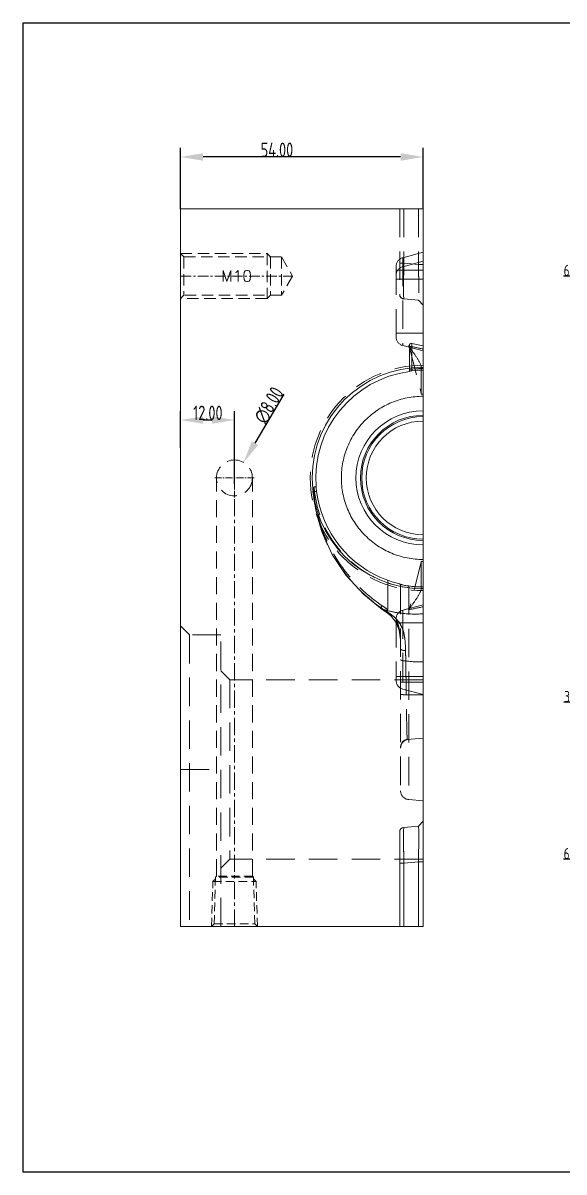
# Model space of a CAD drawing. Header units: millimetres. Extents: x 5647 to 7112, y -2229 to 2511.
# Drawn here: x 6182.6 to 6303.1, y 199.6 to 455.7 of the extents above; entities that cross this region are included whole.
import ezdxf
from ezdxf.enums import TextEntityAlignment as Align

# ---------------------------------------------------------------- set-up
doc = ezdxf.new("R2010")
doc.units = ezdxf.units.MM
doc.header["$PDSIZE"] = -5
doc.linetypes.add('CENTER', pattern=[0.6, 0.375, -0.075, 0.075, -0.075])
doc.linetypes.add('HIDDEN', pattern=[9.525, 6.35, -3.175])
doc.layers.get('0').update_dxf_attribs({"lineweight": 5})
doc.layers.get('Defpoints').update_dxf_attribs({"lineweight": 5})
for name, color, linetype, lineweight in [('cool', 153, 'HIDDEN', 9), ('DEFAULT_2', 8, 'HIDDEN', 18), ('dim', 82, 'Continuous', 9), ('screw', 33, 'Continuous', 13), ('粗实线', 7, 'Continuous', 30)]:
    doc.layers.add(name, color=color, linetype=linetype, lineweight=lineweight)
doc.styles.add('TXT', font='txt.shx', dxfattribs={"bigfont": 'gbcbig.shx'})
doc.styles.add('标注', font='isocp.shx', dxfattribs={"width": 0.8, "bigfont": 'hztxt.shx'})
doc.dimstyles.new('副本 a4', dxfattribs={"dimtxt": 3.2, "dimasz": 5, "dimexe": 2, "dimexo": 0, "dimgap": 0, "dimtad": 1, "dimzin": 0, "dimdsep": 46, "dimtxsty": '标注', "dimcen": 0, "dimdle": 3, "dimclrd": 4, "dimclre": 4, "dimclrt": 6, "dimazin": 0, "dimtfac": 1, "dimtofl": 0, "dimtmove": 0, "dimatfit": 3, "dimfxl": 0, "dimtolj": 1, "dimarcsym": 0})

# ---------------------------------------------------------------- blocks, each defined once
blk = doc.blocks.new('*D141')
at = {"layer": 'Defpoints', "color": 0}
for p in [(6217.67, 425.88), (6217.67, 414.33), (6271.67, 414.33)]:
    blk.add_point(p, dxfattribs=at)
at = {"layer": '粗实线', "color": 4, "lineweight": -2}
for p, q in [((6217.67, 414.33), (6217.67, 427.88)), ((6271.67, 414.33), (6271.67, 427.88)), ((6266.67, 425.88), (6222.67, 425.88))]:
    blk.add_line(p, q, dxfattribs=at)
at = {"layer": '粗实线', "color": 4}
for points in [[(6222.67, 426.71), (6222.67, 425.04), (6217.67, 425.88)], [(6266.67, 426.71), (6266.67, 425.04), (6271.67, 425.88)]]:
    blk.add_solid(points, dxfattribs=at)
at = {"layer": '粗实线', "color": 6, "insert": (6239.14, 427.48), "char_height": 3.2, "attachment_point": 5, "style": '标注'}
blk.add_mtext('\\A1;54.00', dxfattribs=at)
blk = doc.blocks.new('cool_jt_f11')
at = {"layer": 'cool', "ltscale": 0.3}
for p, q in [((0, 5.11), (0.58, 4.53)), ((0, 5.11), (10, 4.8)), ((0.58, 4.53), (0.58, -4.53)), ((11, 4.21), (0.58, 4.53)), ((0.58, 4.53), (11, 4.21)), ((10, 4.8), (10.58, 4.22)), ((10, 4.8), (10, -4.8)), ((11.21, 4), (11, 4.21)), ((11, -4.21), (11, 4.21)), ((11.21, -4), (11.21, 4)), ((0.58, -4.53), (0, -5.11)), ((0, -5.11), (10, -4.8)), ((0.58, -4.53), (11, -4.21)), ((10, -4.8), (10.58, -4.22)), ((11, -4.21), (11.21, -4))]:
    blk.add_line(p, q, dxfattribs=at)
blk = doc.blocks.new('*D144')
at = {"layer": 'Defpoints', "color": 0}
for p in [(6231.7, 357.77), (6227.64, 350.88)]:
    blk.add_point(p, dxfattribs=at)
at = {"layer": '粗实线', "color": 4, "lineweight": -2}
blk.add_line((6240.69, 373), (6234.24, 362.08), dxfattribs=at)
at = {"layer": '粗实线', "color": 4}
blk.add_solid([(6233.53, 362.5), (6234.96, 361.66), (6231.7, 357.77)], dxfattribs=at)
at = {"layer": '粗实线', "color": 6, "insert": (6237.36, 370.51), "char_height": 3.2, "attachment_point": 5, "rotation": 59.454, "style": '标注'}
blk.add_mtext('\\A1;∅8.00', dxfattribs=at)
blk = doc.blocks.new('*D145')
at = {"layer": 'Defpoints', "color": 0}
for p in [(6217.67, 367.23), (6217.67, 361.03), (6229.67, 352.99)]:
    blk.add_point(p, dxfattribs=at)
at = {"layer": '粗实线', "color": 4, "lineweight": -2}
for p, q in [((6217.67, 361.03), (6217.67, 369.23)), ((6229.67, 352.99), (6229.67, 369.23)), ((6224.67, 367.23), (6222.67, 367.23))]:
    blk.add_line(p, q, dxfattribs=at)
at = {"layer": '粗实线', "color": 4}
for points in [[(6222.67, 368.06), (6222.67, 366.4), (6217.67, 367.23)], [(6224.67, 368.06), (6224.67, 366.4), (6229.67, 367.23)]]:
    blk.add_solid(points, dxfattribs=at)
at = {"layer": '粗实线', "color": 6, "insert": (6223.74, 368.83), "char_height": 3.2, "attachment_point": 5, "style": '标注'}
blk.add_mtext('\\A1;12.00', dxfattribs=at)
blk = doc.blocks.new('*D161')
at = {"layer": 'Defpoints', "color": 0}
for p in [(6409.22, 334.33), (6308.67, 269.33), (6323.72, 269.33)]:
    blk.add_point(p, dxfattribs=at)
at = {"layer": 'dim', "color": 4, "lineweight": -2}
blk.add_line((6323.72, 269.33), (6302.95, 269.33), dxfattribs=at)
at = {"layer": 'dim', "color": 6, "insert": (6305.81, 270.58), "char_height": 2.5, "attachment_point": 5, "style": '标注'}
blk.add_mtext('\\A1;65.00', dxfattribs=at)
blk = doc.blocks.new('*D162')
at = {"layer": 'Defpoints', "color": 0}
for p in [(6409.22, 334.33), (6308.67, 304.33), (6392.84, 304.33)]:
    blk.add_point(p, dxfattribs=at)
at = {"layer": 'dim', "color": 4, "lineweight": -2}
blk.add_line((6392.84, 304.33), (6303.07, 304.33), dxfattribs=at)
at = {"layer": 'dim', "color": 6, "insert": (6305.87, 305.58), "char_height": 2.5, "attachment_point": 5, "style": '标注'}
blk.add_mtext('\\A1;30.00', dxfattribs=at)
blk = doc.blocks.new('*D164')
at = {"layer": 'Defpoints', "color": 0}
for p in [(6308.67, 399.33), (6328.15, 399.33), (6409.22, 334.33)]:
    blk.add_point(p, dxfattribs=at)
at = {"layer": 'dim', "color": 4, "lineweight": -2}
blk.add_line((6328.15, 399.33), (6302.95, 399.33), dxfattribs=at)
at = {"layer": 'dim', "color": 6, "insert": (6305.81, 400.58), "char_height": 2.5, "attachment_point": 5, "style": '标注'}
blk.add_mtext('\\A1;65.00', dxfattribs=at)

msp = doc.modelspace()

# ---------------------------------------------------------------- linework, layer by layer
at = {"color": 7, "linetype": 'Continuous'}
for p, q in [((6217.67008, 254.32832), (6217.67008, 414.32832)), ((6217.67008, 414.32832), (6271.67008, 414.32832)), ((6271.67008, 254.32832), (6271.67008, 414.32832)), ((6268.67008, 378.07648), (6268.67008, 378.0131)), ((6271.27008, 372.97477), (6271.27008, 378.34251)), ((6271.67008, 372.97477), (6271.27008, 372.97477)), ((6271.27008, 330.01516), (6271.27008, 335.68188)), ((6271.67008, 335.68188), (6271.27008, 335.68188)), ((6270.67389, 276.69869), (6267.38293, 276.41076)), ((6270.67389, 276.69869), (6271.67008, 277.78584)), ((6266.47008, 254.32832), (6266.47008, 275.41457)), ((6266.47008, 268.44121), (6267.38293, 268.44121)), ((6267.38293, 268.44121), (6270.67389, 268.72913)), ((6267.38293, 268.44121), (6267.38293, 254.32832)), ((6271.67008, 268.72913), (6270.67389, 268.72913)), ((6270.67389, 268.72913), (6270.67389, 254.32832)), ((6217.67008, 254.32832), (6271.67008, 254.32832))]:
    msp.add_line(p, q, dxfattribs=at)
for centre, radius, start, end in [((6271.67008, 354.32832), 24.69416, 90, 270), ((6271.67008, 354.32832), 23.87401, 97.2188511, 184.8054769), ((6271.67008, 354.32832), 14.93641, 90, 270), ((6271.67008, 354.32832), 13.94021, 90, 270), ((6271.67008, 354.32832), 13.65375, 90, 270), ((6271.67008, 354.32832), 12.65755, 90, 270), ((6263.57404, 353.27484), 15.74641, 186.0372812, 187.1008631), ((6272.02335, 354.32941), 24.26127, 187.1056053, 250.2181932), ((6271.72191, 353.90248), 23.88738, 262.2381432, 269.8756892), ((6267.47008, 275.41457), 1, 95, 180)]:
    msp.add_arc(centre, radius, start, end, dxfattribs=at)
msp.add_ellipse((6271.67008, 354.67497), major_axis=(0, 23.66754), ratio=0.999892734, start_param=0, end_param=0.105838737, dxfattribs=at)
for points, knots in [([(6268.67008, 378.13991), (6268.67008, 378.14272), (6268.68622, 378.14279), (6268.70442, 378.15002), (6268.74638, 378.15526), (6268.79972, 378.16431), (6268.87092, 378.17411), (6268.99567, 378.19065), (6269.09743, 378.20235), (6269.17008, 378.21007)], [0, 0, 0, 0, 0.016715494, 0.064186448, 0.142301589, 0.251473054, 0.392510155, 0.566211668, 1, 1, 1, 1]), ([(6271.67008, 336.13731), (6270.48159, 336.14139), (6268.09801, 336.37218), (6264.66359, 337.41273), (6261.49896, 339.1063), (6258.7241, 341.38227), (6256.44735, 344.15684), (6254.75545, 347.32205), (6253.71373, 350.75659), (6253.362, 354.32832), (6253.71373, 357.90005), (6254.75545, 361.3346), (6256.44735, 364.49981), (6258.7241, 367.27437), (6261.49896, 369.55034), (6264.66359, 371.24392), (6268.09801, 372.28446), (6270.48159, 372.51526), (6271.67008, 372.51933)], [0, 0, 0, 0, 0.062490806, 0.125000713, 0.187498679, 0.249998323, 0.312499109, 0.374999831, 0.437500097, 0.5, 0.562499903, 0.625000169, 0.687500891, 0.750001677, 0.812501321, 0.874999287, 0.937509194, 1, 1, 1, 1]), ([(6247.86454, 352.27412), (6247.86428, 352.28765), (6247.8678, 352.29939), (6247.8627, 352.32832), (6247.86731, 352.32832)], [0, 0, 0, 0, 0.745798107, 1, 1, 1, 1]), ([(6247.91497, 351.6187), (6247.9002, 351.75847), (6247.88066, 351.97673), (6247.86606, 352.19553), (6247.86454, 352.27412)], [0, 0, 0, 0, 0.641332369, 1, 1, 1, 1]), ([(6266.37917, 330.70084), (6266.04892, 330.7961), (6265.18491, 331.03434), (6264.3323, 331.31283), (6263.81238, 331.49984)], [0, 0, 0, 0, 0.383504293, 1, 1, 1, 1]), ([(6266.66709, 330.60398), (6266.6591, 330.61087), (6266.62946, 330.62232), (6266.57247, 330.6433), (6266.48523, 330.66983), (6266.41773, 330.68972), (6266.37917, 330.70084)], [0, 0, 0, 0, 0.104079704, 0.305329705, 0.604251116, 1, 1, 1, 1]), ([(6267.20779, 330.45919), (6267.13156, 330.47588), (6267.00164, 330.50633), (6266.83569, 330.54619), (6266.73498, 330.57977), (6266.68196, 330.59271), (6266.66955, 330.60345)], [0, 0, 0, 0, 0.419591613, 0.719433127, 0.911753753, 1, 1, 1, 1]), ([(6268.49578, 330.23396), (6268.36046, 330.25241), (6267.92923, 330.31623), (6267.5002, 330.39514), (6267.20779, 330.45919)], [0, 0, 0, 0, 0.313298673, 1, 1, 1, 1]), ([(6270.67389, 276.69869), (6270.67722, 276.69898), (6270.6783, 276.67946), (6270.68365, 276.65756), (6270.68657, 276.60664), (6270.69088, 276.54216), (6270.69429, 276.45662), (6270.699, 276.3067), (6270.70344, 276.07348), (6270.70753, 275.74127), (6270.71056, 275.34112), (6270.71243, 274.87697), (6270.71303, 274.35325), (6270.71233, 273.77502), (6270.70939, 272.91195), (6270.70331, 271.74314), (6270.69128, 270.26544), (6270.6771, 269.24777), (6270.67389, 268.72913)], [0, 0, 0, 0, 0.001257641, 0.004837747, 0.010782275, 0.019090656, 0.029757232, 0.042763335, 0.075653759, 0.117470018, 0.167829491, 0.226239458, 0.292158142, 0.364927606, 0.443854614, 0.616972544, 0.804807015, 1, 1, 1, 1]), ([(6267.38293, 276.41076), (6267.37936, 276.41044), (6267.37857, 276.39146), (6267.37332, 276.36767), (6267.371, 276.31668), (6267.36724, 276.25117), (6267.36433, 276.16508), (6267.36008, 276.01433), (6267.3559, 275.78037), (6267.35204, 275.44747), (6267.34928, 275.047), (6267.34762, 274.58288), (6267.3471, 274.05952), (6267.34773, 273.48194), (6267.35019, 272.62008), (6267.35623, 271.45271), (6267.36743, 269.97646), (6267.37733, 268.95952), (6267.38293, 268.44121)], [0, 0, 0, 0, 0.001348841, 0.005018551, 0.011052913, 0.019449637, 0.030200202, 0.043282013, 0.076297649, 0.118203429, 0.16860379, 0.227013056, 0.292882506, 0.365569678, 0.444387819, 0.617250913, 0.804919915, 1, 1, 1, 1])]:
    msp.add_open_spline(points, degree=3, knots=knots, dxfattribs=at)
at = {"layer": 'cool', "color": 1, "linetype": 'CENTER', "ltscale": 4.064}
for p, q in [((6229.67008, 349.92832), (6229.67008, 358.72832)), ((6225.27008, 354.32832), (6234.07008, 354.32832))]:
    msp.add_line(p, q, dxfattribs=at)
at = {"layer": 'cool', "ltscale": 0.6}
for p, q in [((6225.67008, 265.53832), (6225.67008, 354.32832)), ((6233.67008, 265.53832), (6233.67008, 354.32832))]:
    msp.add_line(p, q, dxfattribs=at)
at = {"layer": 'cool', "color": 1, "linetype": 'CENTER', "ltscale": 10.16}
msp.add_line((6229.67008, 254.32832), (6229.67008, 354.32832), dxfattribs=at)
at = {"layer": 'cool', "ltscale": 0.6}
msp.add_circle((6229.67008, 354.32832), 4, dxfattribs=at)
at = {"layer": 'DEFAULT_2', "color": 8, "linetype": 'HIDDEN'}
for p, q in [((6266.47008, 414.32832), (6266.47008, 395.24207)), ((6267.38293, 414.32832), (6267.38293, 402.21544)), ((6270.67389, 414.32832), (6270.67389, 401.92752)), ((6266.47008, 402.21544), (6267.38293, 402.21544)), ((6271.67008, 404.62484), (6267.15244, 403.41434)), ((6267.15244, 403.41434), (6267.15244, 383.83534)), ((6271.67008, 402.62484), (6267.15244, 401.41434)), ((6267.38293, 402.21544), (6270.67389, 401.92752)), ((6265.67008, 401.48249), (6265.67008, 385.76719)), ((6271.67008, 400.62484), (6265.67008, 400.62484)), ((6271.67008, 401.92752), (6270.67389, 401.92752)), ((6271.67008, 398.62484), (6265.67008, 398.62484)), ((6267.38293, 394.24588), (6270.67389, 393.95796)), ((6271.67008, 392.8708), (6270.67389, 393.95796)), ((6271.67008, 386.62484), (6265.67008, 386.62484)), ((6269.17008, 378.21007), (6269.17008, 384.25568)), ((6269.17008, 384.25568), (6271.67008, 383.74112)), ((6271.67008, 382.62484), (6267.15244, 383.83534)), ((6268.67134, 383.42922), (6268.42685, 383.74392)), ((6268.67008, 384.03488), (6268.67008, 378.07648)), ((6268.67008, 383.42869), (6271.27008, 373.14531)), ((6271.27008, 378.34251), (6271.27008, 379.31009)), ((6271.67008, 378.97536), (6271.27008, 378.97536)), ((6247.16046, 351.28595), (6247.16047, 351.28589)), ((6247.16047, 351.28589), (6247.21059, 351.27741)), ((6247.94841, 351.32832), (6247.34599, 351.32832)), ((6247.86731, 352.32832), (6247.42223, 352.32832)), ((6271.27008, 335.51134), (6268.67008, 325.22796)), ((6263.81238, 331.49984), (6263.81238, 324.9676)), ((6266.67008, 330.30396), (6266.67008, 284.59843)), ((6268.49577, 330.23396), (6268.49577, 282.60604)), ((6271.27008, 329.34656), (6271.27008, 330.01516)), ((6271.67008, 329.68128), (6271.27008, 329.68128)), ((6271.67008, 326.0318), (6267.15244, 324.82131)), ((6265.67008, 322.88945), (6265.67008, 309.17415)), ((6267.15244, 324.82131), (6267.15244, 307.2423)), ((6268.42685, 324.91272), (6268.67146, 325.22737)), ((6219.67008, 319.32832), (6217.67008, 321.32832)), ((6271.67008, 322.0318), (6265.67008, 322.0318)), ((6219.67008, 319.32832), (6219.67008, 254.32832)), ((6226.67008, 319.32832), (6219.67008, 319.32832)), ((6226.67008, 254.32832), (6226.67008, 319.3275)), ((6228.67008, 309.33832), (6226.67008, 311.33832)), ((6271.67008, 310.0318), (6265.67008, 310.0318)), ((6228.67008, 309.33832), (6228.67008, 269.31832)), ((6271.67008, 309.33832), (6228.67008, 309.33832)), ((6271.67008, 308.77332), (6267.89425, 308.78557)), ((6271.67008, 306.0318), (6267.15244, 307.2423)), ((6271.67008, 305.95238), (6268.49577, 305.96766)), ((6271.67008, 296.32832), (6268.17057, 296.02216)), ((6217.67008, 289.32832), (6226.67008, 289.32832)), ((6271.67008, 282.32832), (6268.49577, 282.60604)), ((6228.67008, 269.31832), (6226.67008, 267.31832)), ((6271.67008, 269.31832), (6228.67008, 269.31832))]:
    msp.add_line(p, q, dxfattribs=at)
for points in [[(6247.16046, 351.28593), (6247.75854, 347.12415), (6249.19683, 342.12603), (6251.45647, 337.23711), (6254.54544, 332.60035), (6258.45605, 328.34798), (6262.5718, 325.02226)], [(6247.4334, 352.16589), (6247.27876, 351.96547), (6247.16775, 351.60431), (6247.16047, 351.28589)], [(6262.5718, 325.02226), (6262.91638, 324.78061), (6263.72607, 324.20499), (6263.87264, 324.09914)], [(6263.87249, 324.09924), (6264.68569, 323.43024), (6265.72577, 322.09306), (6266.34717, 320.37522), (6266.62314, 318.19859), (6266.67008, 316.2542)]]:
    msp.add_lwpolyline(points, dxfattribs=at)
for centre, radius, start, end in [((6267.67008, 401.48249), 2, 105, 180), ((6267.67008, 399.48249), 2, 105, 180), ((6267.47008, 395.24207), 1, 180, 265), ((6267.67008, 385.76719), 2, 180, 255), ((6423.73198, 1121.55252), 753.97693, 258.11305142, 258.36479477), ((6271.67008, 354.32832), 25.125, 90, 270), ((6271.67008, 354.32832), 24.37401, 90, 97.0700019), ((6271.67008, 353.91407), 24.29965, 183.7416593, 270), ((6423.73198, -412.89587), 753.97693, 101.63520523, 101.88694858), ((6284.55956, 356.72689), 38.44074, 235.263923, 235.6968477), ((6146.66642, 147.31064), 212.30365, 56.5157513, 56.8066521), ((6269.18539, 345.70786), 21.66861, 253.1253532, 256.1944372), ((6208.53308, 240.92214), 100.09585, 56.1603813, 56.4888083), ((6269.6604, 347.71612), 23.73221, 256.2377646, 262.7570017), ((6267.67008, 322.88945), 2, 105, 180), ((6269.93559, 349.92456), 25.95772, 262.7689973, 273.8313509), ((6270.81738, 332.51026), 19.20255, 261.0422074, 272.5451081), ((6267.67008, 309.17415), 2, 180, 255), ((6268.66529, 294.06341), 1.99521, 162.6950846, 179.9431742), ((6268.31392, 294.38458), 1.64382, 95.0026845, 179.9973155), ((6268.67462, 294.03952), 2.01901, 95.059732, 111.6746878), ((6268.67008, 284.59843), 2, 180, 265)]:
    msp.add_arc(centre, radius, start, end, dxfattribs=at)
for points, knots in [([(6267.38293, 394.24588), (6267.37936, 394.2462), (6267.37857, 394.26519), (6267.37332, 394.28897), (6267.371, 394.33997), (6267.36724, 394.40548), (6267.36433, 394.49157), (6267.36008, 394.64232), (6267.3559, 394.87627), (6267.35204, 395.20917), (6267.34928, 395.60965), (6267.34762, 396.07377), (6267.3471, 396.59712), (6267.34773, 397.1747), (6267.35019, 398.03657), (6267.35623, 399.20393), (6267.36743, 400.68019), (6267.37733, 401.69713), (6267.38293, 402.21544)], [0, 0, 0, 0, 0.001348841, 0.005018551, 0.011052913, 0.019449637, 0.030200202, 0.043282013, 0.076297649, 0.118203429, 0.16860379, 0.227013056, 0.292882506, 0.365569678, 0.444387819, 0.617250913, 0.804919915, 1, 1, 1, 1]), ([(6267.38293, 402.21544), (6267.37733, 401.6973), (6267.36744, 400.68079), (6267.35624, 399.20496), (6267.3502, 398.03784), (6267.34773, 397.17593), (6267.3471, 396.59827), (6267.34762, 396.0748), (6267.34928, 395.61051), (6267.35203, 395.20988), (6267.35589, 394.87678), (6267.36008, 394.64267), (6267.36432, 394.49179), (6267.36724, 394.40564), (6267.371, 394.34008), (6267.37331, 394.28904), (6267.37857, 394.26522), (6267.37935, 394.24621), (6267.38293, 394.24588)], [0, 0, 0, 0, 0.195015388, 0.382587309, 0.555450297, 0.634273409, 0.706972429, 0.772857749, 0.831284577, 0.881711061, 0.923634563, 0.956681007, 0.969773726, 0.980529861, 0.988933071, 0.994973985, 0.998648871, 1, 1, 1, 1]), ([(6270.67389, 401.92752), (6270.67897, 401.40886), (6270.69091, 400.39113), (6270.70314, 398.91339), (6270.70951, 397.7446), (6270.71231, 396.88154), (6270.71303, 396.30332), (6270.71246, 395.77961), (6270.71051, 395.31546), (6270.70741, 394.91532), (6270.70351, 394.58312), (6270.69939, 394.34987), (6270.69448, 394.19999), (6270.69087, 394.11442), (6270.68565, 394.05016), (6270.68317, 393.9989), (6270.67627, 393.97777), (6270.67713, 393.95767), (6270.67389, 393.95796)], [0, 0, 0, 0, 0.195211227, 0.383057069, 0.556175781, 0.635104971, 0.707876065, 0.773795811, 0.832206398, 0.882566218, 0.924385412, 0.957276182, 0.97028108, 0.980945867, 0.989252275, 0.995196043, 0.998774276, 1, 1, 1, 1]), ([(6269.17008, 384.25568), (6269.10831, 384.2684), (6268.98804, 384.27808), (6268.82453, 384.24183), (6268.70342, 384.15987), (6268.67008, 384.07381), (6268.67008, 384.03488)], [0, 0, 0, 0, 0.30946651, 0.583066967, 0.808978665, 1, 1, 1, 1]), ([(6268.67008, 383.42869), (6268.66577, 383.43557), (6268.59187, 383.54587), (6268.5084, 383.64968), (6268.42685, 383.74392)], [0, 0, 0, 0, 0.061152471, 1, 1, 1, 1]), ([(6271.27008, 379.31009), (6270.94199, 380.04222), (6270.13027, 381.46043), (6269.17097, 382.77452), (6268.67012, 383.42871)], [0, 0, 0, 0, 0.493354129, 1, 1, 1, 1]), ([(6247.34599, 351.32832), (6247.31984, 351.32445), (6247.27505, 351.31712), (6247.21335, 351.30626), (6247.18376, 351.29688), (6247.16001, 351.29071), (6247.16046, 351.28595)], [0, 0, 0, 0, 0.414162937, 0.728529115, 0.925068417, 1, 1, 1, 1]), ([(6247.21059, 351.27741), (6247.2054, 351.34031), (6247.20686, 351.46092), (6247.23536, 351.63479), (6247.31574, 351.77209), (6247.38343, 351.77647)], [0, 0, 0, 0, 0.34028141, 0.634260734, 1, 1, 1, 1]), ([(6262.65614, 325.13686), (6260.66028, 326.52072), (6256.83234, 329.75131), (6252.90448, 334.73757), (6250.37787, 339.32488), (6248.30371, 344.39262), (6247.44167, 348.50123), (6247.21059, 351.27741)], [0, 0, 0, 0, 0.232613341, 0.476371327, 0.603203376, 0.73318631, 1, 1, 1, 1]), ([(6247.34599, 351.32832), (6247.34362, 351.38634), (6247.34513, 351.60446), (6247.38627, 351.82474), (6247.44811, 351.97258)], [0, 0, 0, 0, 0.265967785, 1, 1, 1, 1]), ([(6262.49925, 325.87694), (6260.56007, 327.20014), (6256.82888, 330.30828), (6252.98984, 335.13018), (6250.50421, 339.59262), (6248.44631, 344.55863), (6247.58417, 348.59546), (6247.34599, 351.32832)], [0, 0, 0, 0, 0.230419668, 0.47323243, 0.600192109, 0.73075101, 1, 1, 1, 1]), ([(6247.38343, 351.77647), (6247.3904, 351.77693), (6247.421, 351.77537), (6247.44939, 351.75964), (6247.46746, 351.7448)], [0, 0, 0, 0, 0.229994062, 1, 1, 1, 1]), ([(6266.67008, 330.30396), (6266.67008, 330.32705), (6266.66986, 330.42706), (6266.66674, 330.52705), (6266.66709, 330.60398)], [0, 0, 0, 0, 0.230839187, 1, 1, 1, 1]), ([(6268.67012, 325.22794), (6269.17096, 325.88213), (6270.13029, 327.1962), (6270.94199, 328.61442), (6271.27008, 329.34656)], [0, 0, 0, 0, 0.506643398, 1, 1, 1, 1]), ([(6262.49926, 325.87694), (6262.46422, 325.78943), (6262.41231, 325.61916), (6262.3929, 325.37184), (6262.43936, 325.16169), (6262.52325, 325.05623), (6262.5718, 325.02226)], [0, 0, 0, 0, 0.309123513, 0.579445423, 0.805706085, 1, 1, 1, 1]), ([(6262.5718, 325.02226), (6262.61475, 324.99221), (6262.72363, 324.95158), (6262.8376, 324.95998), (6262.89545, 324.97226)], [0, 0, 0, 0, 0.469857383, 1, 1, 1, 1]), ([(6263.81238, 324.9676), (6263.77566, 324.87915), (6263.72064, 324.70701), (6263.69713, 324.45639), (6263.74081, 324.2427), (6263.82392, 324.13445), (6263.87249, 324.09924)], [0, 0, 0, 0, 0.30962003, 0.580065859, 0.806059481, 1, 1, 1, 1]), ([(6266.67008, 316.25421), (6266.67005, 317.12641), (6266.64939, 318.41178), (6266.47578, 320.08133), (6266.2493, 321.24399), (6265.89249, 322.32972), (6265.37388, 323.3247), (6264.67644, 324.21508), (6264.11363, 324.7259), (6263.81238, 324.9676)], [0, 0, 0, 0, 0.274320388, 0.403752112, 0.527491277, 0.646181519, 0.76196158, 0.878527244, 1, 1, 1, 1]), ([(6263.87264, 324.09913), (6263.92403, 324.06193), (6264.06239, 324.01599), (6264.20229, 324.03966), (6264.27346, 324.06171)], [0, 0, 0, 0, 0.459906458, 1, 1, 1, 1]), ([(6266.67369, 321.6046), (6266.39926, 322.09155), (6265.68516, 323.0187), (6264.76705, 323.73066), (6264.27346, 324.06171)], [0, 0, 0, 0, 0.484664421, 1, 1, 1, 1]), ([(6268.67008, 325.22796), (6268.66566, 325.22114), (6268.59268, 325.11026), (6268.5084, 325.00697), (6268.42685, 324.91272)], [0, 0, 0, 0, 0.061150147, 1, 1, 1, 1]), ([(6267.78158, 315.81874), (6267.77089, 316.3563), (6267.73485, 317.40262), (6267.58004, 318.92249), (6267.26502, 320.33734), (6266.89792, 321.20671), (6266.67369, 321.6046)], [0, 0, 0, 0, 0.271219139, 0.527928466, 0.769613486, 1, 1, 1, 1]), ([(6266.67008, 316.25152), (6266.67008, 316.1913), (6266.73388, 316.09439), (6266.85885, 316.01091), (6267.05579, 315.92004), (6267.368, 315.84567), (6267.6366, 315.82205), (6267.78158, 315.81874)], [0, 0, 0, 0, 0.14317905, 0.241633263, 0.360839238, 0.655177552, 1, 1, 1, 1]), ([(6267.82744, 313.54192), (6267.8235, 313.73473), (6267.8081, 314.49367), (6267.79285, 315.25261), (6267.78158, 315.81874)], [0, 0, 0, 0, 0.254058413, 1, 1, 1, 1]), ([(6266.6701, 313.7965), (6266.6701, 313.75315), (6266.75408, 313.69392), (6266.86957, 313.65065), (6267.07891, 313.59578), (6267.40039, 313.55479), (6267.67721, 313.54261), (6267.82744, 313.54192)], [0, 0, 0, 0, 0.106651449, 0.199940873, 0.320374535, 0.630378579, 1, 1, 1, 1]), ([(6267.89425, 308.78557), (6267.88876, 309.18454), (6267.86671, 310.76999), (6267.84411, 312.35543), (6267.82741, 313.54192)], [0, 0, 0, 0, 0.251641325, 1, 1, 1, 1]), ([(6266.67008, 308.83511), (6266.67008, 308.82644), (6266.71479, 308.82006), (6266.77056, 308.80886), (6266.88731, 308.80127), (6267.03288, 308.79353), (6267.21582, 308.78827), (6267.506, 308.78362), (6267.73552, 308.78399), (6267.89425, 308.78557)], [0, 0, 0, 0, 0.021180247, 0.077350879, 0.168134476, 0.290382665, 0.440139705, 0.612427125, 1, 1, 1, 1]), ([(6268.12553, 296.42256), (6268.11272, 296.65358), (6268.09171, 297.22245), (6268.05045, 298.74484), (6268.00483, 301.26662), (6267.95081, 304.81882), (6267.91421, 307.41741), (6267.89425, 308.78557)], [0, 0, 0, 0, 0.056134147, 0.138092925, 0.369490194, 0.668033109, 1, 1, 1, 1]), ([(6266.67008, 306.07732), (6266.67008, 306.07288), (6266.68349, 306.0631), (6266.72713, 306.04992), (6266.82775, 306.03282), (6266.99038, 306.01664), (6267.2124, 306.00103), (6267.4835, 305.98797), (6267.91696, 305.97364), (6268.25897, 305.9688), (6268.49577, 305.96766)], [0, 0, 0, 0, 0.007261016, 0.022302608, 0.078690024, 0.169411054, 0.291655535, 0.441231223, 0.613140159, 1, 1, 1, 1]), ([(6267.92893, 295.91578), (6267.65436, 295.8065), (6267.15141, 295.46252), (6266.84725, 294.93508), (6266.76039, 294.65689)], [0, 0, 0, 0, 0.503480348, 1, 1, 1, 1]), ([(6268.17057, 296.02216), (6268.16786, 296.02192), (6268.16225, 296.03257), (6268.1553, 296.06295), (6268.14494, 296.13953), (6268.1351, 296.26302), (6268.12877, 296.36408), (6268.12553, 296.42256)], [0, 0, 0, 0, 0.02018077, 0.068059, 0.255482154, 0.566395548, 1, 1, 1, 1]), ([(6267.38293, 268.44121), (6267.37733, 268.95934), (6267.36744, 269.97586), (6267.35624, 271.45168), (6267.3502, 272.6188), (6267.34773, 273.48071), (6267.3471, 274.05838), (6267.34762, 274.58185), (6267.34928, 275.04613), (6267.35203, 275.44677), (6267.35589, 275.77987), (6267.36008, 276.01398), (6267.36432, 276.16485), (6267.36724, 276.251), (6267.371, 276.31656), (6267.37331, 276.36761), (6267.37857, 276.39143), (6267.37935, 276.41044), (6267.38293, 276.41076)], [0, 0, 0, 0, 0.195015388, 0.382587309, 0.555450297, 0.634273409, 0.706972429, 0.772857749, 0.831284577, 0.881711061, 0.923634563, 0.956681007, 0.969773726, 0.980529861, 0.988933071, 0.994973985, 0.998648871, 1, 1, 1, 1])]:
    msp.add_open_spline(points, degree=3, knots=knots, dxfattribs=at)
msp.add_open_spline([(6263.81238, 324.9676), (6263.37775, 325.2751), (6262.93905, 325.57686), (6262.49925, 325.87694)], degree=3, dxfattribs=at)
at = {"layer": 'screw', "color": 92, "linetype": 'HIDDEN', "ltscale": 0.4}
for p, q in [((6217.67008, 404.32832), (6236.92008, 404.32832)), ((6236.92008, 404.32832), (6237.67008, 403.57832)), ((6236.92008, 404.32832), (6236.92008, 394.32832)), ((6237.67008, 403.57832), (6237.67008, 395.07832)), ((6237.67008, 395.07832), (6236.92008, 394.32832)), ((6236.92008, 394.32832), (6217.67008, 394.32832))]:
    msp.add_line(p, q, dxfattribs=at)
at = {"layer": 'screw', "color": 8, "linetype": 'HIDDEN', "ltscale": 0.4}
for p, q in [((6217.67008, 404.32832), (6218.42008, 403.57832)), ((6218.42008, 403.57832), (6218.42008, 395.07832)), ((6218.42008, 403.57832), (6240.17008, 403.57832)), ((6240.17008, 403.57832), (6242.62382, 399.32832)), ((6240.17008, 403.57832), (6240.17008, 395.07832)), ((6242.62382, 399.32832), (6240.17008, 395.07832)), ((6218.42008, 395.07832), (6217.67008, 394.32832)), ((6240.17008, 395.07832), (6218.42008, 395.07832))]:
    msp.add_line(p, q, dxfattribs=at)
at = {"layer": 'screw', "color": 1, "linetype": 'CENTER', "ltscale": 6.35}
msp.add_line((6217.67008, 399.32832), (6242.62382, 399.32832), dxfattribs=at)
at = {"layer": '粗实线'}
msp.add_lwpolyline([(6182.56832, 455.74771), (6543.53146, 455.74771), (6543.53146, 199.57926), (6182.56832, 199.57926)], close=True, dxfattribs=at)

# ---------------------------------------------------------------- block references
at = {"layer": 'cool', "ltscale": 0.6, "rotation": 90}
msp.add_blockref('cool_jt_f11', (6229.67008, 254.32832), dxfattribs=at)

# ---------------------------------------------------------------- texts
at = {"layer": 'screw', "color": 6, "linetype": 'HIDDEN', "ltscale": 0.4, "style": 'TXT'}
msp.add_text('M10', height=2.5, dxfattribs=at).set_placement((6230.14695, 399.32832), align=Align.MIDDLE)

# ---------------------------------------------------------------- dimensions: what is measured, and where the dimension line sits
at = {"layer": 'dim'}
for feature_location, offset, picture, middle in [((6328.14779, 399.32832), (-19.47715, 0), '*D164', (6305.81002, 400.57832)), ((6323.72379, 269.32832), (-15.05314, 0), '*D161', (6305.81002, 270.57832)), ((6392.83842, 304.32832), (-84.16777, 0), '*D162', (6305.86986, 305.57832))]:
    dim = msp.add_ordinate_dim(feature_location=feature_location, offset=offset, dtype=0, origin=(6409.22379, 334.32832), dimstyle='副本 a4', override={"dimtxt": 2.5, "dimasz": 2, "dimexe": 0.49975}, dxfattribs=at)
    dim.commit()
    dim.dimension.update_dxf_attribs({"geometry": picture, "text_midpoint": middle})
at = {"layer": '粗实线'}
for base, p1, p2, picture, middle in [((6217.67008, 425.8756), (6271.67008, 414.32832), (6217.67008, 414.32832), '*D141', (6239.13983, 425.8756)), ((6217.67008, 367.22841), (6229.67008, 352.99284), (6217.67008, 361.02905), '*D145', (6223.73525, 367.22841))]:
    dim = msp.add_linear_dim(base=base, p1=p1, p2=p2, dimstyle='副本 a4', dxfattribs=at)
    dim.commit()
    dim.dimension.update_dxf_attribs({"geometry": picture, "text_midpoint": middle, "dimtype": 160})
dim = msp.add_diameter_dim_2p(p1=(6227.63716, 350.88344), p2=(6231.703, 357.77321), dimstyle='副本 a4', dxfattribs=at)
dim.commit()
dim.dimension.update_dxf_attribs({"geometry": '*D144', "text_midpoint": (6237.35947, 370.50655)})

doc.saveas('drawing.dxf')
